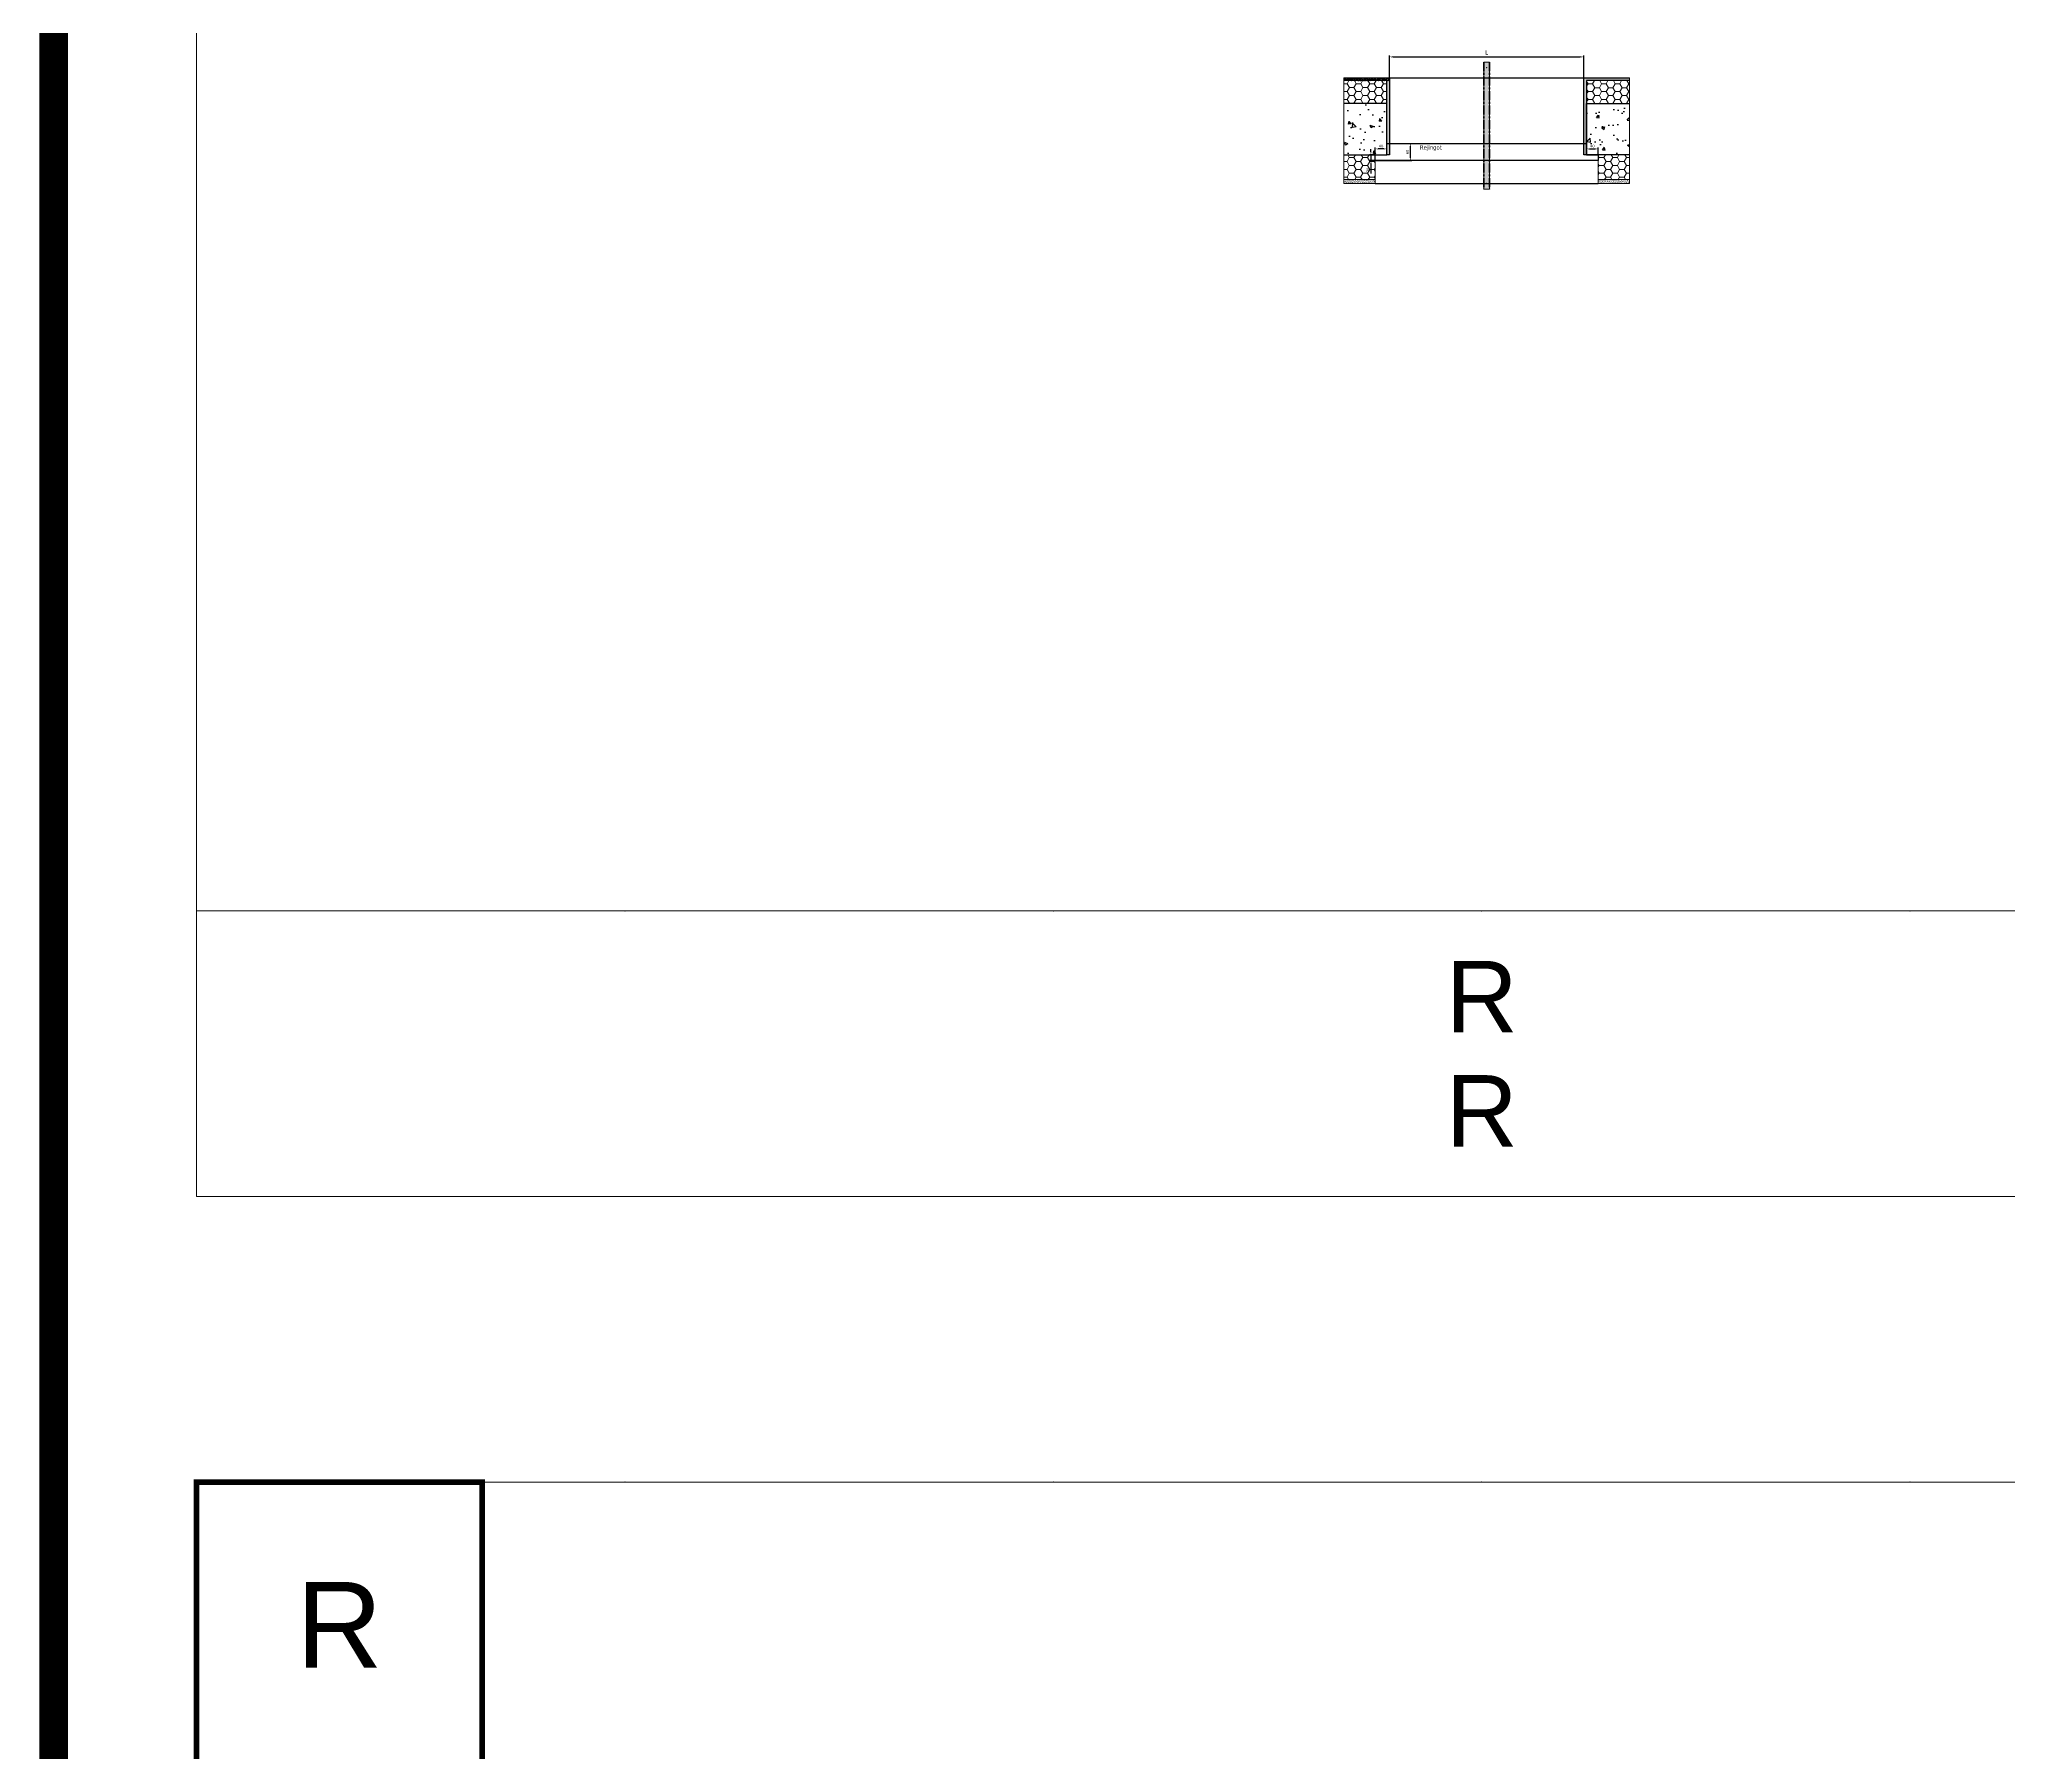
# Model space of a CAD drawing. Header units: millimetres. Extents: x -20000 to 230000, y -17405 to 25402.
# Drawn here: x 169950 to 176845, y -1448 to 4552 of the extents above; entities that cross this region are included whole.
import ezdxf
from ezdxf.enums import TextEntityAlignment as Align

# ---------------------------------------------------------------- set-up
doc = ezdxf.new("R2010")
doc.units = ezdxf.units.MM
doc.header["$PDMODE"] = 35
doc.header["$PDSIZE"] = 0.5
doc.linetypes.add('AXES', pattern=[50.800000000000004, 31.75, -6.35, 6.35, -6.35])
doc.layers.get('0').update_dxf_attribs({"lineweight": 13})
doc.layers.get('Defpoints').update_dxf_attribs({"true_color": 0xc2a584})
for name, color, linetype, lineweight in [('0 - 1 (validé)', 3, 'Continuous', 13), ('1 - Axe', 1, 'AXES', 0), ('1 - BETON', 251, 'Continuous', 25), ('1 - Cotation', 32, 'Continuous', 13), ('1 - Isolant', 132, 'Continuous', 13), ('1 - Platre', 252, 'Continuous', 13), ('1 - Texte', 7, 'Continuous', 13)]:
    doc.layers.add(name, color=color, linetype=linetype, lineweight=lineweight)
for name, color, linetype, lineweight, plot in [('0 - Invisible', 43, 'Continuous', 0, False), ('0 - Trame', 1, 'Continuous', 0, False), ('Non visible', 163, 'Continuous', 25, False)]:
    doc.layers.add(name, color=color, linetype=linetype, lineweight=lineweight, plot=plot)
doc.layers.add('1 - Cache', color=7, linetype='Continuous', lineweight=0, true_color=0xffffff)
doc.styles.get("Standard").update_dxf_attribs({"font": 'ARIALUNI.TTF'})
doc.styles.add('Texte Poralu', font='tahomabd.ttf')
doc.dimstyles.new('100 - 1000', dxfattribs={"dimtxt": 15, "dimasz": 15, "dimexe": 5, "dimexo": 2.5, "dimgap": 8, "dimtad": 1, "dimdec": 1, "dimtxsty": 'Texte Poralu', "dimcen": 10, "dimazin": 0, "dimtfac": 1, "dimtdec": 1, "dimtmove": 0, "dimatfit": 3, "dimfxl": 1, "dimarcsym": 0})
doc.dimstyles.new('30 - 1000', dxfattribs={"dimtxt": 10, "dimasz": 10, "dimexe": 5, "dimexo": 2.5, "dimgap": 5, "dimtad": 1, "dimdec": 1, "dimtxsty": 'Texte Poralu', "dimcen": 5, "dimazin": 0, "dimtfac": 1, "dimtdec": 1, "dimtmove": 0, "dimatfit": 3, "dimfxl": 1, "dimarcsym": 0})

# ---------------------------------------------------------------- blocks, each defined once
blk = doc.blocks.new('Cadre Coupe_Elev')
at = {"const_width": 20}
blk.add_lwpolyline([(500, 9500), (1500, 9500), (1500, 8500), (500, 8500)], close=True, dxfattribs=at)
for p in [(2000, 9500), (3500, 9500), (5000, 9500), (6500, 9500), (2000, 1500), (3500, 1500), (5000, 1500), (6500, 1500), (2000, 500), (3500, 500), (5000, 500), (6500, 500)]:
    blk.add_point(p)
at = {"layer": '0 - Trame'}
for points in [[(500, 500), (9500, 500), (9500, 9500), (500, 9500)], [(500, 1500), (9500, 1500), (9500, 500), (500, 500)]]:
    blk.add_lwpolyline(points, close=True, dxfattribs=at)
for p in [(0, 10000), (10000, 10000), (0, 0), (10000, 0)]:
    blk.add_point(p, dxfattribs=at)
at = {"layer": 'Defpoints'}
for p in [(4999.999999999971, 3733.496620553549), (5000, 1200), (5000, 1000), (5000, 800)]:
    blk.add_point(p, dxfattribs=at)
at = {"color": 7}
blk.add_attdef('REPERE_1', text='', height=300, dxfattribs=at).set_placement((1000, 9000), align=Align.MIDDLE_CENTER)
at = {"layer": '1 - Texte', "color": 7}
for tag, p in [('DEFINITION1', (5000, 1200)), ('DEFINITION2', (5000, 800))]:
    blk.add_attdef(tag, text='', height=250, dxfattribs=at).set_placement(p, align=Align.MIDDLE_CENTER)
at = {"layer": 'Non visible', "style": 'Texte Poralu'}
for p in [(5447.11721373623, 4905.799125232807), (5447.11721373623, 4605.799125232807)]:
    blk.add_attdef('REPERE_2', text='', height=35, dxfattribs=at).set_placement(p, align=Align.MIDDLE_LEFT)
blk = doc.blocks.new('*U441')
at = {"layer": '1 - Isolant'}
h = blk.add_hatch(dxfattribs=at)
h.set_pattern_fill('HONEY', color=256, scale=5, style=0)
h.set_pattern_definition([(0, (110.0000906813123, 79.99999999999812), (23.8125, 13.748153225), [15.875, -31.75]), (120, (110.0000906813123, 79.99999999999812), (-23.81249994797095, 13.74815331511695), [15.87499999999995, -31.7499999999999]), (59.99999999999999, (110.0000906813123, 79.99999999999812), (5.202904551637744e-08, 27.49630654011694), [-31.75, 15.875])])
h.paths.add_polyline_path([(-149.9999933903616, 0), (0, -9.094947017729282e-13), (-8.952838470577262e-13, 79.99999999999818), (-149.9999933903625, 79.99999999999906)])
at = {"layer": '0 - Invisible'}
blk.add_lwpolyline([(-149.9999933903625, 79.99999999999906), (-149.9999933903616, 0)], dxfattribs=at)
at = {"layer": '1 - Isolant'}
blk.add_lwpolyline([(-149.9999933903616, 0), (0, 0), (0, 0), (0, -9.094947017729282e-13), (-8.952838470577262e-13, 79.99999999999818), (-149.9999933903625, 79.99999999999906)], dxfattribs=at)
blk = doc.blocks.new('*U1652')
at = {"layer": '1 - Isolant'}
h = blk.add_hatch(dxfattribs=at)
h.set_pattern_fill('HONEY', color=256, scale=5)
h.set_pattern_definition([(0, (204.9998914205808, -1.4210854715202e-14), (23.8125, 13.748153225), [15.875, -31.75]), (120, (204.9998914205808, -1.4210854715202e-14), (-23.81249994797095, 13.74815331511695), [15.87499999999996, -31.74999999999991]), (59.99999999999999, (204.9998914205808, -1.4210854715202e-14), (5.202904551637744e-08, 27.49630654011694), [-31.75, 15.875])])
h.paths.add_polyline_path([(-149.9999999999709, -87.00000000000001), (-149.9999999999709, 0), (-40.00007220399129, 0), (-40.00007220399129, -87.00000000000001)])
at = {"layer": '1 - Platre'}
h = blk.add_hatch(dxfattribs=at)
h.set_pattern_fill('AR-SAND', color=256, scale=0.1)
h.set_pattern_definition([(37.50000000000001, (204.9998914205808, -1.4210854715202e-14), (-0.1600031295984046, 4.894132373293424), [0, -3.860800000000001, 0, -4.318000000000001, 0, -4.1275]), (7.499999999999999, (204.9998914205808, -1.4210854715202e-14), (4.495232831380027, 7.168251005683543), [0, -2.0828, 0, -3.4798, 0, -1.3335]), (327.5, (201.8756914205808, -1.4210854715202e-14), (7.90992370241458, 0.01437184678545691), [0, -1.27, 0, -4.572, 0, -5.969]), (317.5, (201.8756914205808, -1.4210854715202e-14), (7.635564524722972, 2.229293232572162), [0, -0.635, 0, -2.9972, 0, -3.429])])
h.paths.add_polyline_path([(-149.9999999999709, -100), (-149.9999999999709, -87.00000000000001), (-40.00007220399129, -87.00000000000001), (-40.00007220399129, -100)])
at = {"layer": '0 - Invisible'}
for points in [[(-149.9999999999709, -87.00000000000001), (-149.9999999999709, 0)], [(-149.9999999999709, -100), (-149.9999999999709, -87.00000000000001)]]:
    blk.add_lwpolyline(points, dxfattribs=at)
at = {"layer": '1 - Isolant'}
blk.add_lwpolyline([(-149.9999999999709, 0), (-40.00007220399129, 0), (-40.00007220399129, -87.00000000000001), (-149.9999999999709, -87.00000000000001)], dxfattribs=at)
at = {"layer": '1 - Platre'}
blk.add_lwpolyline([(-149.9999999999709, -87.00000000000001), (-40.00007220399129, -87.00000000000001), (-40.00007220399129, -100), (-149.9999999999709, -100)], dxfattribs=at)
blk = doc.blocks.new('*U1390')
at = {"layer": '1 - Isolant'}
h = blk.add_hatch(dxfattribs=at)
h.set_pattern_fill('HONEY', color=256, scale=5)
h.set_pattern_definition([(0, (79.99994836091537, -1.4210854715202e-14), (23.8125, 13.748153225), [15.875, -31.75]), (120, (79.99994836091537, -1.4210854715202e-14), (-23.81249994797095, 13.74815331511695), [15.87499999999996, -31.74999999999991]), (59.99999999999999, (79.99994836091537, -1.4210854715202e-14), (5.202904551637744e-08, 27.49630654011694), [-31.75, 15.875])])
h.paths.add_polyline_path([(150.0000385328185, -87.00000000000001), (150.0000385328185, 0), (39.99990982809688, 0), (39.99990982809688, -87.00000000000001)])
at = {"layer": '1 - Platre'}
h = blk.add_hatch(dxfattribs=at)
h.set_pattern_fill('AR-SAND', color=256, scale=0.1)
h.set_pattern_definition([(37.50000000000001, (79.99994836091537, -1.4210854715202e-14), (-0.1600031295984046, 4.894132373293424), [0, -3.860800000000001, 0, -4.318000000000001, 0, -4.1275]), (7.499999999999999, (79.99994836091537, -1.4210854715202e-14), (4.495232831380027, 7.168251005683543), [0, -2.0828, 0, -3.4798, 0, -1.3335]), (327.5, (76.87574836091537, -1.4210854715202e-14), (7.90992370241458, 0.01437184678545691), [0, -1.27, 0, -4.572, 0, -5.969]), (317.5, (76.87574836091537, -1.4210854715202e-14), (7.635564524722972, 2.229293232572162), [0, -0.635, 0, -2.9972, 0, -3.429])])
h.paths.add_polyline_path([(150.0000385328185, -100), (150.0000385328185, -87.00000000000001), (39.99990982809688, -87.00000000000001), (39.99990982809688, -100)])
at = {"layer": '0 - Invisible'}
for points in [[(150.0000385328185, -87.00000000000001), (150.0000385328185, 0)], [(150.0000385328185, -100), (150.0000385328185, -87.00000000000001)]]:
    blk.add_lwpolyline(points, dxfattribs=at)
at = {"layer": '1 - Isolant'}
blk.add_lwpolyline([(150.0000385328185, 0), (39.99990982809688, 0), (39.99990982809688, -87.00000000000001), (150.0000385328185, -87.00000000000001)], dxfattribs=at)
at = {"layer": '1 - Platre'}
blk.add_lwpolyline([(150.0000385328185, -87.00000000000001), (39.99990982809688, -87.00000000000001), (39.99990982809688, -100), (150.0000385328185, -100)], dxfattribs=at)
blk = doc.blocks.new('*U442')
at = {"layer": '1 - Isolant'}
h = blk.add_hatch(dxfattribs=at)
h.set_pattern_fill('HONEY', color=256, scale=5, style=0)
h.set_pattern_definition([(0, (110.0000906813141, 79.99999999999812), (23.8125, 13.748153225), [15.875, -31.75]), (120, (110.0000906813141, 79.99999999999812), (-23.81249994797095, 13.74815331511695), [15.87499999999995, -31.7499999999999]), (59.99999999999999, (110.0000906813141, 79.99999999999812), (5.202904551637744e-08, 27.49630654011694), [-31.75, 15.875])])
h.paths.add_polyline_path([(-149.9999933903616, 0), (1.818989403545856e-12, -9.094947017729282e-13), (9.237055564881302e-13, 79.99999999999818), (-149.9999933903625, 79.99999999999906)])
at = {"layer": '0 - Invisible'}
blk.add_lwpolyline([(-149.9999933903625, 79.99999999999906), (-149.9999933903616, 0)], dxfattribs=at)
at = {"layer": '1 - Isolant'}
blk.add_lwpolyline([(-149.9999933903616, 0), (0, 0), (0, 0), (1.818989403545856e-12, -9.094947017729282e-13), (9.237055564881302e-13, 79.99999999999818), (-149.9999933903625, 79.99999999999906)], dxfattribs=at)
blk = doc.blocks.new('*D1648')
at = {"layer": '1 - Cotation', "color": 0, "lineweight": -2, "transparency": 16777216}
for p, q in [((174677.4998639154, 4420.428416253084), (174677.4998639154, 4495.743389969402)), ((174692.4998639154, 4490.743389969402), (175342.4999916996, 4490.743389969402)), ((175357.4999916996, 4420.428078769466), (175357.4999916996, 4495.743389969402))]:
    blk.add_line(p, q, dxfattribs=at)
at = {"layer": '1 - Cotation', "color": 0, "transparency": 16777216}
for points in [[(174692.4998639154, 4493.243389969402), (174692.4998639154, 4488.243389969402), (174677.4998639154, 4490.743389969402)], [(175342.4999916996, 4493.243389969402), (175342.4999916996, 4488.243389969402), (175357.4999916996, 4490.743389969402)]]:
    blk.add_solid(points, dxfattribs=at)
at = {"layer": 'Defpoints', "color": 0, "transparency": 16777216}
for p in [(175357.4999916996, 4490.743389969402), (174677.4998639154, 4417.928416253084), (175357.4999916996, 4417.928078769466)]:
    blk.add_point(p, dxfattribs=at)
at = {"layer": '1 - Cotation', "color": 0, "transparency": 16777216, "insert": (175017.4999278075, 4506.243389969402), "char_height": 15, "attachment_point": 5, "style": 'Texte Poralu'}
blk.add_mtext('L', dxfattribs=at)
blk = doc.blocks.new('*U435')
at = {"layer": '1 - BETON'}
h = blk.add_hatch(dxfattribs=at)
h.set_pattern_fill('CONCRETE', color=256, scale=15, style=0, pattern_type=2)
h.set_pattern_definition([(49.99999999999999, (-49.99996146718152, -20.00000000000003), (107.589027390113, -9.412820247389266), [11.25, -123.75]), (355, (-49.99996146718152, -20.00000000000003), (-20.81270004195, 112.8288200550018), [9, -99]), (100.4514, (-41.03420946718152, -20.78440100000003), (86.77640725710323, 103.415931309143), [9.5610285, -105.1713168]), (46.18420000000002, (-49.99996146718152, 9.999999999999977), (160.0861572938467, -24.82785214935271), [16.87499999999996, -185.6249999999997]), (96.6356, (-36.65944971718152, 7.931003949999974), (140.1994058323055, 146.1176806350663), [14.3415432, -157.75695]), (351.1842, (-49.99996146718152, 9.999999999999977), (140.1992917700441, 146.1177901387987), [13.5, -148.5]), (21, (-34.99996146718152, 2.499999999999975), (89.53605781776925, -60.39283359980082), [11.25, -123.75]), (326.0000000000001, (-34.99996146718152, 2.499999999999975), (36.49729978823726, 108.772506757028), [9, -99]), (71.4514, (-27.53862651718151, -2.532740900000025), (126.0333942872235, 48.37957450649286), [9.5610285, -105.1713168]), (37.50000000000001, (-49.99996146718152, -20.00000000000003), (1.8239782975936, 49.93407807469672), [0, -97.8, 0, -100.5, 0, -99.375]), (7.499999999999999, (-49.99996146718152, -20.00000000000003), (39.46043061632229, 59.16175678235403), [0, -57.3, 0, -95.55, 0, -37.875]), (327.5, (-83.44996146718152, -20.00000000000003), (80.07336542586135, -3.383230760156963), [0, -37.5, 0, -117, 0, -155.25]), (317.5, (-98.44996146718152, -20.00000000000003), (87.47792540135794, 15.01574734984766), [0, -48.75, 0, -77.69999999999999, 0, -110.25])])
h.paths.add_polyline_path([(150.0000385328185, 179.9999999999999), (150.0000385328185, 0), (0, 0), (0, 180)])
at = {"layer": '0 - Invisible'}
blk.add_lwpolyline([(150.0000385328185, 179.9999999999999), (150.0000385328185, 0)], dxfattribs=at)
at = {"layer": '1 - BETON'}
blk.add_lwpolyline([(150.0000385328185, 0), (0, 0), (0, 180), (150.0000385328185, 179.9999999999999)], dxfattribs=at)
blk = doc.blocks.new('*U434')
at = {"layer": '1 - BETON'}
h = blk.add_hatch(dxfattribs=at)
h.set_pattern_fill('CONCRETE', color=256, scale=15, style=0, pattern_type=2)
h.set_pattern_definition([(49.99999999999999, (-50.00000000000003, -20.00000000000003), (107.589027390113, -9.412820247389266), [11.25, -123.75]), (355, (-50.00000000000003, -20.00000000000003), (-20.81270004195, 112.8288200550018), [9, -99]), (100.4514, (-41.03424800000003, -20.78440100000002), (86.77640725710323, 103.415931309143), [9.5610285, -105.1713168]), (46.18420000000002, (-50.00000000000003, 9.999999999999977), (160.0861572938467, -24.82785214935271), [16.87499999999996, -185.6249999999997]), (96.6356, (-36.65948825000003, 7.931003949999974), (140.1994058323055, 146.1176806350663), [14.3415432, -157.75695]), (351.1842, (-50.00000000000003, 9.999999999999977), (140.1992917700441, 146.1177901387987), [13.5, -148.5]), (21, (-35.00000000000003, 2.499999999999975), (89.53605781776925, -60.39283359980082), [11.25, -123.75]), (326.0000000000001, (-35.00000000000003, 2.499999999999975), (36.49729978823726, 108.772506757028), [9, -99]), (71.4514, (-27.53866505000002, -2.532740900000025), (126.0333942872235, 48.37957450649286), [9.5610285, -105.1713168]), (37.50000000000001, (-50.00000000000003, -20.00000000000003), (1.8239782975936, 49.93407807469672), [0, -97.8, 0, -100.5, 0, -99.375]), (7.499999999999999, (-50.00000000000003, -20.00000000000003), (39.46043061632229, 59.16175678235403), [0, -57.3, 0, -95.55, 0, -37.875]), (327.5, (-83.45000000000003, -20.00000000000003), (80.07336542586135, -3.383230760156963), [0, -37.5, 0, -117, 0, -155.25]), (317.5, (-98.45000000000003, -20.00000000000003), (87.47792540135794, 15.01574734984766), [0, -48.75, 0, -77.69999999999999, 0, -110.25])])
h.paths.add_polyline_path([(150, 179.9999999999999), (150, 0), (0, 0), (0, 180)])
at = {"layer": '0 - Invisible'}
blk.add_lwpolyline([(150, 179.9999999999999), (150, 0)], dxfattribs=at)
at = {"layer": '1 - BETON'}
blk.add_lwpolyline([(150, 0), (0, 0), (0, 180), (150, 179.9999999999999)], dxfattribs=at)
blk = doc.blocks.new('*D1649')
at = {"layer": '1 - Cotation', "color": 0, "lineweight": -2, "transparency": 16777216}
for p, q in [((174669.9998791712, 4187.928406744628), (174755.1217665081, 4187.928406744628)), ((174750.1217665081, 4137.928406744617), (174750.1217665081, 4177.928406744628)), ((174629.9999032392, 4127.928406744617), (174755.1217665081, 4127.928406744617))]:
    blk.add_line(p, q, dxfattribs=at)
at = {"layer": '1 - Cotation', "color": 0, "transparency": 16777216}
for points in [[(174748.4550998415, 4177.928406744628), (174751.7884331748, 4177.928406744628), (174750.1217665081, 4187.928406744628)], [(174748.4550998415, 4137.928406744617), (174751.7884331748, 4137.928406744617), (174750.1217665081, 4127.928406744617)]]:
    blk.add_solid(points, dxfattribs=at)
at = {"layer": 'Defpoints', "color": 0, "transparency": 16777216}
for p in [(174667.4998791712, 4187.928406744628), (174750.1217665081, 4187.928406744628), (174627.4999032392, 4127.928406744617)]:
    blk.add_point(p, dxfattribs=at)
at = {"layer": '1 - Cotation', "color": 0, "transparency": 16777216, "insert": (174739.9169310481, 4157.928406744651), "char_height": 10, "attachment_point": 5, "rotation": 90, "style": 'Texte Poralu'}
blk.add_mtext('60', dxfattribs=at)
blk = doc.blocks.new('*D1650')
at = {"layer": '1 - Cotation', "color": 0, "lineweight": -2, "transparency": 16777216}
for p, q in [((174627.4999754432, 4150.428406744617), (174627.4999754432, 4173.551336453995)), ((174657.4999754432, 4168.551336453995), (174637.4999754432, 4168.551336453995)), ((174667.4999754432, 4150.428406744617), (174667.4999754432, 4173.551336453995))]:
    blk.add_line(p, q, dxfattribs=at)
at = {"layer": '1 - Cotation', "color": 0, "transparency": 16777216}
for points in [[(174637.4999754432, 4170.218003120662), (174637.4999754432, 4166.884669787328), (174627.4999754432, 4168.551336453995)], [(174657.4999754432, 4170.218003120662), (174657.4999754432, 4166.884669787328), (174667.4999754432, 4168.551336453995)]]:
    blk.add_solid(points, dxfattribs=at)
at = {"layer": 'Defpoints', "color": 0, "transparency": 16777216}
for p in [(174627.4999754432, 4168.551336453995), (174627.4999754432, 4147.928406744617), (174667.4999754432, 4147.928406744617)]:
    blk.add_point(p, dxfattribs=at)
at = {"layer": '1 - Cotation', "color": 0, "transparency": 16777216, "insert": (174647.4999754432, 4178.756171914035), "char_height": 10, "attachment_point": 5, "style": 'Texte Poralu'}
blk.add_mtext('40', dxfattribs=at)
blk = doc.blocks.new('*D1651')
at = {"layer": '1 - Cotation', "color": 0, "lineweight": -2, "transparency": 16777216}
for p, q in [((175367.4999754432, 4150.428406744617), (175367.4999754432, 4173.551336453995)), ((175377.4999754432, 4168.551336453995), (175397.5000656151, 4168.551336453995)), ((175407.5000656151, 4150.428406744617), (175407.5000656151, 4173.551336453995))]:
    blk.add_line(p, q, dxfattribs=at)
at = {"layer": '1 - Cotation', "color": 0, "transparency": 16777216}
for points in [[(175377.4999754432, 4170.218003120662), (175377.4999754432, 4166.884669787328), (175367.4999754432, 4168.551336453995)], [(175397.5000656151, 4170.218003120662), (175397.5000656151, 4166.884669787328), (175407.5000656151, 4168.551336453995)]]:
    blk.add_solid(points, dxfattribs=at)
at = {"layer": 'Defpoints', "color": 0, "transparency": 16777216}
for p in [(175367.4999754432, 4147.928406744617), (175407.5000656151, 4168.551336453995), (175407.5000656151, 4147.928406744617)]:
    blk.add_point(p, dxfattribs=at)
at = {"layer": '1 - Cotation', "color": 0, "transparency": 16777216, "insert": (175387.5000205291, 4178.756171914035), "char_height": 10, "attachment_point": 5, "style": 'Texte Poralu'}
blk.add_mtext('40', dxfattribs=at)
blk = doc.blocks.new('*U1391')
at = {"layer": '1 - Cache'}
blk.add_hatch(color=256, dxfattribs=at).paths.add_polyline_path([(-10.00098641521721, 19.99950676198393), (-9.97903840574168, -425.000498093618), (10.02096156993235, -424.9995116662377), (9.999013560456817, 20.00049318936413)])
at = {"layer": '0 - Invisible'}
blk.add_lwpolyline([(-10.00098641521721, 19.99950676198393), (-9.97903840574168, -425.000498093618), (10.02096156993235, -424.9995116662377), (9.999013560456817, 20.00049318936413)], close=True, dxfattribs=at)
for p in [(0, 0), (0.01997515471514385, -405.0000049042537)]:
    blk.add_point(p, dxfattribs=at)
at = {"layer": '1 - Axe', "lineweight": 50}
for p, q in [((-10.00098641521721, 19.99950676198393), (-9.97903840574168, -425.000498093618)), ((9.999013560456817, 20.00049318936413), (10.02096156993235, -424.9995116662377))]:
    blk.add_line(p, q, dxfattribs=at)
blk = doc.blocks.new('*U498')
at = {"layer": '1 - BETON'}
h = blk.add_hatch(dxfattribs=at)
h.set_pattern_fill('AR-SAND', color=256, scale=0.1)
h.set_pattern_definition([(37.50000000000001, (49.99994055178092, -59.99999524586235), (-0.1600031295984046, 4.894132373293424), [0, -3.860800000000001, 0, -4.318000000000001, 0, -4.1275]), (7.499999999999999, (49.99994055178092, -59.99999524586235), (4.495232831380027, 7.168251005683543), [0, -2.0828, 0, -3.4798, 0, -1.3335]), (327.5, (46.87574055178092, -59.99999524586235), (7.90992370241458, 0.01437184678545762), [0, -1.27, 0, -4.572, 0, -5.969]), (317.5, (46.87574055178092, -59.99999524586235), (7.635564524722972, 2.229293232572163), [0, -0.635, 0, -2.9972, 0, -3.429])])
h.paths.add_polyline_path([(-150.0000594482191, 10), (-150.0000594482191, 0), (0, 0), (0, -259.9999952458624), (10, -259.9999952458624), (10, 10)])
at = {"layer": '0 - Invisible'}
blk.add_lwpolyline([(-150.0000594482191, 10), (-150.0000594482191, 0)], dxfattribs=at)
at = {"layer": '1 - BETON'}
blk.add_lwpolyline([(-150.0000594482191, 0), (0, 0), (0, -259.9999952458624), (10, -259.9999952458624), (10, 10), (-150.0000594482191, 10)], dxfattribs=at)
blk = doc.blocks.new('*U679')
at = {"layer": '1 - BETON'}
h = blk.add_hatch(dxfattribs=at)
h.set_pattern_fill('AR-SAND', color=256, scale=0.1)
h.set_pattern_definition([(37.50000000000001, (0, -59.9999999998895), (-0.1600031295984046, 4.894132373293424), [0, -3.860800000000001, 0, -4.318000000000001, 0, -4.1275]), (7.499999999999999, (0, -59.9999999998895), (4.495232831380027, 7.168251005683543), [0, -2.0828, 0, -3.4798, 0, -1.3335]), (327.5, (-3.1242, -59.9999999998895), (7.90992370241458, 0.01437184678545762), [0, -1.27, 0, -4.572, 0, -5.969]), (317.5, (-3.1242, -59.9999999998895), (7.635564524722972, 2.229293232572163), [0, -0.635, 0, -2.9972, 0, -3.429])])
h.paths.add_polyline_path([(9.999999999999963, -259.9999999998895), (10, 0), (0, 0), (-3.673940397442059e-14, -259.9999999998895)])
at = {"layer": '0 - Invisible'}
blk.add_line((-3.673940397442059e-14, -259.9999999998895), (9.999999999999963, -259.9999999998895), dxfattribs=at)
at = {"layer": '1 - BETON'}
blk.add_lwpolyline([(9.999999999999963, -259.9999999998895), (10, 0), (0, 0), (-3.673940397442059e-14, -259.9999999998895)], dxfattribs=at)
blk = doc.blocks.new('*U680')
at = {"layer": '1 - BETON'}
h = blk.add_hatch(dxfattribs=at)
h.set_pattern_fill('AR-SAND', color=256, scale=0.1)
h.set_pattern_definition([(37.50000000000001, (0, 40.00006681227478), (-0.1600031295984046, 4.894132373293424), [0, -3.860800000000001, 0, -4.318000000000001, 0, -4.1275]), (7.499999999999999, (0, 40.00006681227478), (4.495232831380027, 7.168251005683543), [0, -2.0828, 0, -3.4798, 0, -1.3335]), (327.5, (-3.1242, 40.00006681227478), (7.90992370241458, 0.01437184678545762), [0, -1.27, 0, -4.572, 0, -5.969]), (317.5, (-3.1242, 40.00006681227478), (7.635564524722972, 2.229293232572163), [0, -0.635, 0, -2.9972, 0, -3.429])])
h.paths.add_polyline_path([(9.999999999999964, -159.9999331877252), (10, 3.979039320256561e-13), (0, 0), (-3.673940397442059e-14, -159.9999331877256)])
at = {"layer": '0 - Invisible'}
blk.add_line((-3.673940397442059e-14, -159.9999331877256), (9.999999999999964, -159.9999331877252), dxfattribs=at)
at = {"layer": '1 - BETON'}
blk.add_lwpolyline([(9.999999999999964, -159.9999331877252), (10, 3.979039320256561e-13), (0, 0), (-3.673940397442059e-14, -159.9999331877256)], dxfattribs=at)
blk = doc.blocks.new('*D1645')
at = {"layer": '1 - Cotation', "color": 0, "lineweight": -2, "transparency": 16777216}
for p, q in [((174624.9999754432, 4147.928406744617), (174607.0777264299, 4147.928406744617)), ((174612.0777264299, 4157.928406744617), (174612.0777264299, 4167.928406744617)), ((174612.0777264299, 4147.928406744617), (174612.0777264299, 4127.928406744617)), ((174624.9999032392, 4127.928406744617), (174607.0777264299, 4127.928406744617)), ((174612.0777264299, 4117.928406744617), (174612.0777264299, 4081.951240861474))]:
    blk.add_line(p, q, dxfattribs=at)
at = {"layer": '1 - Cotation', "color": 0, "transparency": 16777216}
for points in [[(174610.4110597633, 4157.928406744617), (174613.7443930966, 4157.928406744617), (174612.0777264299, 4147.928406744617)], [(174610.4110597633, 4117.928406744617), (174613.7443930966, 4117.928406744617), (174612.0777264299, 4127.928406744617)]]:
    blk.add_solid(points, dxfattribs=at)
at = {"layer": 'Defpoints', "color": 0, "transparency": 16777216}
for p in [(174627.4999754432, 4147.928406744617), (174612.0777264299, 4127.928406744617), (174627.4999032392, 4127.928406744617)]:
    blk.add_point(p, dxfattribs=at)
at = {"layer": '1 - Cotation', "color": 0, "transparency": 16777216, "insert": (174601.8728909699, 4094.939823803074), "char_height": 10, "attachment_point": 5, "rotation": 90, "style": 'Texte Poralu'}
blk.add_mtext('20', dxfattribs=at)

msp = doc.modelspace()

# ---------------------------------------------------------------- linework, layer by layer
at = {"const_width": 100}
msp.add_lwpolyline([(170000, -10000), (170000, 10000)], dxfattribs=at)
at = {"layer": '1 - BETON'}
msp.add_line((174627.5398637746, 4047.928406744617), (175407.4998913714, 4047.928406744617), dxfattribs=at)
msp.add_lwpolyline([(174627.4999754432, 4147.928406744617), (174667.4999754432, 4147.928406744617), (174667.4998791712, 4187.928406744628), (175367.4999256654, 4187.928406744628), (175367.4999754432, 4147.928406744617), (175407.5000656151, 4147.928406744617), (175407.4998852713, 4127.928406744621), (174627.4999032392, 4127.928406744617)], close=True, dxfattribs=at)
at = {"layer": 'Defpoints', "ltscale": 2}
msp.add_line((174677.4998639154, 4417.928416253084), (175357.4999916996, 4417.928078769466), dxfattribs=at)

# ---------------------------------------------------------------- block references
at = {"xscale": -1}
for name, p, rotation in [('*U680', (174677.4998734239, 4407.928416253088), 270.0000544799311), ('*U498', (175367.4999918415, 4407.928078911344), 8.128960704567589e-07), ('*U679', (174667.4999754432, 4147.928406744619), 180.0000544799311), ('*U442', (175367.5000205856, 4327.928406744617), 359.9999598587287)]:
    msp.add_blockref(name, p, dxfattribs=dict(at, rotation=rotation))
for name, p in [('*U1391', (175017.4999024183, 4452.928411648871)), ('*U435', (175367.4999754432, 4147.928406744617)), ('*U1652', (174667.4999754432, 4147.928406744617)), ('*U1390', (175367.4999754432, 4147.928406744617))]:
    msp.add_blockref(name, p)
at = {"rotation": 4.014127135292442e-05}
msp.add_blockref('*U441', (174667.4999996846, 4327.928406744617), dxfattribs=at)
at = {"xscale": -1}
msp.add_blockref('*U434', (174667.4999754432, 4147.928406744617), dxfattribs=at)
at = {"layer": '0 - 1 (validé)'}
for p in [(160000, 0), (160000, -10000)]:
    msp.add_blockref('Cadre Coupe_Elev', p, dxfattribs=at)
ref = msp.add_blockref('Cadre Coupe_Elev', (170000, 0), dxfattribs=at)
ref.add_attrib('DEFINITION1', 'R', dxfattribs={"layer": '1 - Texte', "color": 7, "height": 250}).set_placement((175000, 1200), align=Align.MIDDLE_CENTER)
ref.add_attrib('DEFINITION2', 'R', dxfattribs={"layer": '1 - Texte', "color": 7, "height": 250}).set_placement((175000, 800), align=Align.MIDDLE_CENTER)
ref = msp.add_blockref('Cadre Coupe_Elev', (170000, -10000), dxfattribs=at)
ref.add_attrib('REPERE_1', 'R', dxfattribs={"layer": '0', "color": 7, "height": 300}).set_placement((171000, -1000), align=Align.MIDDLE_CENTER)

# ---------------------------------------------------------------- texts
at = {"layer": '1 - Texte', "insert": (174783.6402049027, 4181.175707928429), "char_height": 15, "attachment_point": 1, "style": 'Texte Poralu'}
msp.add_mtext_dynamic_manual_height_columns('Rejingot', width=98.00237297415151, gutter_width=300, heights=[0], dxfattribs=at)

# ---------------------------------------------------------------- dimensions: what is measured, and where the dimension line sits
at = {"layer": '1 - Cotation'}
dim = msp.add_linear_dim(base=(175357.4999916996, 4490.743389969402), p1=(174677.4998639154, 4417.928416253084), p2=(175357.4999916996, 4417.928078769466), text='L', dimstyle='100 - 1000', dxfattribs=at)
dim.commit()
dim.dimension.update_dxf_attribs({"geometry": '*D1648', "text_midpoint": (175017.4999278075, 4506.243389969402)})
for base, p1, p2, picture, middle in [((174612.0777264299, 4127.928406744617), (174627.4999754432, 4147.928406744617), (174627.4999032392, 4127.928406744617), '*D1645', (174601.8728909699, 4094.939823803074)), ((174750.1217665081, 4187.928406744628), (174627.4999032392, 4127.928406744617), (174667.4998791712, 4187.928406744628), '*D1649', (174739.9169310481, 4157.928406744651))]:
    dim = msp.add_linear_dim(base=base, p1=p1, p2=p2, angle=90, dimstyle='30 - 1000', dxfattribs=at)
    dim.commit()
    dim.dimension.update_dxf_attribs({"geometry": picture, "text_midpoint": middle})
for base, p1, p2, picture, middle in [((174627.4999754432, 4168.551336453995), (174667.4999754432, 4147.928406744617), (174627.4999754432, 4147.928406744617), '*D1650', (174647.4999754432, 4178.756171914035)), ((175407.5000656151, 4168.551336453995), (175367.4999754432, 4147.928406744617), (175407.5000656151, 4147.928406744617), '*D1651', (175387.5000205291, 4178.756171914035))]:
    dim = msp.add_linear_dim(base=base, p1=p1, p2=p2, dimstyle='30 - 1000', dxfattribs=at)
    dim.commit()
    dim.dimension.update_dxf_attribs({"geometry": picture, "text_midpoint": middle})

doc.saveas('drawing.dxf')
